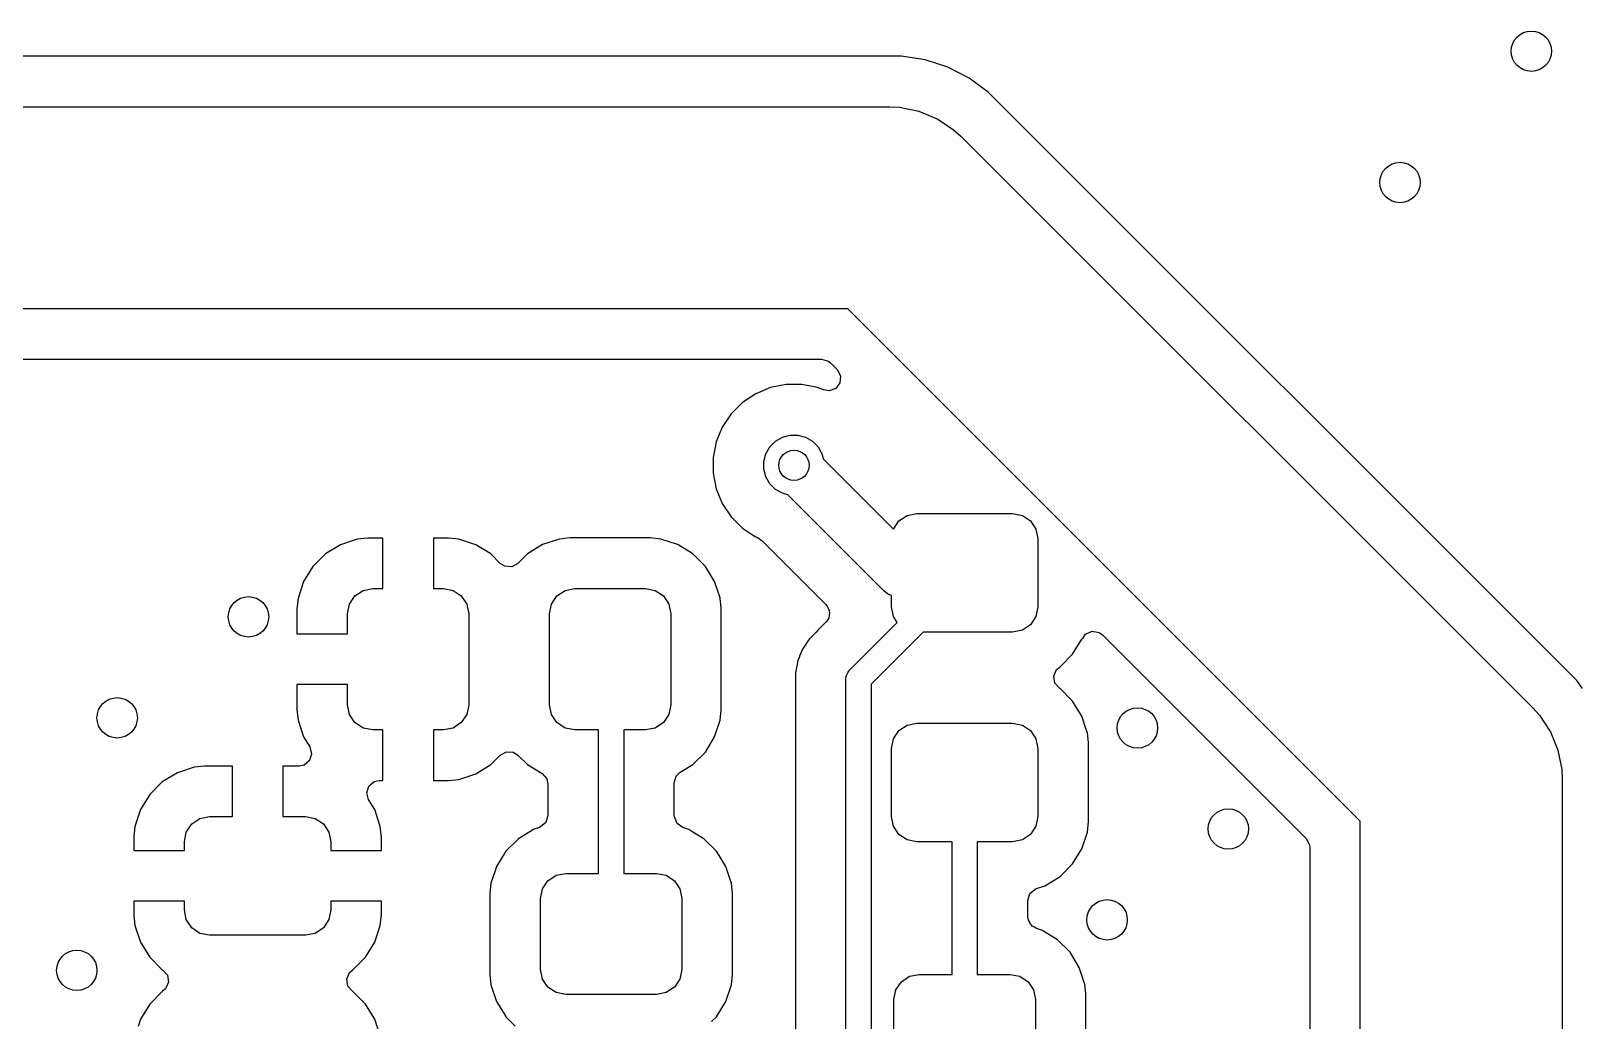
# Model space of a CAD drawing. Extents: x 2.03 to 8.88, y -5.74 to -2.97.
# Drawn here: x 7.829 to 8.433, y -4.697 to -4.311 of the extents above; entities that cross this region are included whole.
import ezdxf

# ---------------------------------------------------------------- set-up
doc = ezdxf.new("R2010")
doc.units = 0
doc.header["$MEASUREMENT"] = 0
doc.layers.add('BLACK', color=7, linetype='CONTINUOUS')

msp = doc.modelspace()

# ---------------------------------------------------------------- linework, layer by layer
at = {"layer": 'BLACK', "linetype": 'CONTINUOUS'}
for p, q in [((8.1679, -4.32085), (6.65838, -4.32085)), ((8.17708, -4.3223), (8.1679, -4.32085)), ((8.1679, -4.32085), (8.1679, -4.32085)), ((8.18592, -4.32517), (8.17708, -4.3223)), ((8.19397, -4.32927), (8.18592, -4.32517)), ((8.19421, -4.3294), (8.19397, -4.32927)), ((8.20173, -4.33486), (8.19421, -4.3294)), ((8.43112, -4.56425), (8.20173, -4.33486)), ((6.6482, -4.34055), (8.16325, -4.34055)), ((8.16325, -4.34055), (8.1671, -4.34074)), ((8.1671, -4.34074), (8.17467, -4.34225)), ((8.17467, -4.34225), (8.18181, -4.3452)), ((8.18181, -4.3452), (8.18324, -4.34616)), ((8.18324, -4.34616), (8.18822, -4.34949)), ((8.18822, -4.34949), (8.19108, -4.35208)), ((8.19108, -4.35208), (8.4139, -4.5749)), ((8.14694, -4.41929), (6.63189, -4.41929)), ((8.34669, -4.61905), (8.14694, -4.41929)), ((6.62724, -4.439), (8.13675, -4.439)), ((8.13675, -4.439), (8.13939, -4.43977)), ((8.13939, -4.43977), (8.14021, -4.44043)), ((8.14021, -4.44043), (8.14277, -4.44299)), ((8.14277, -4.44299), (8.14409, -4.4454)), ((8.14409, -4.4454), (8.14389, -4.44815)), ((8.11679, -4.45001), (8.11106, -4.45239)), ((8.12288, -4.4488), (8.11679, -4.45001)), ((8.11679, -4.45001), (8.11679, -4.45001)), ((8.12909, -4.4488), (8.12288, -4.4488)), ((8.12288, -4.4488), (8.12288, -4.4488)), ((8.13518, -4.45001), (8.12909, -4.4488)), ((8.12909, -4.4488), (8.12909, -4.4488)), ((8.13745, -4.45095), (8.13518, -4.45001)), ((8.13518, -4.45001), (8.13518, -4.45001)), ((8.13967, -4.45131), (8.13745, -4.45095)), ((8.14224, -4.45035), (8.13967, -4.45131)), ((8.14389, -4.44815), (8.14224, -4.45035)), ((8.10589, -4.45584), (8.1015, -4.46022)), ((8.11106, -4.45239), (8.10589, -4.45584)), ((8.10589, -4.45584), (8.10589, -4.45584)), ((8.11106, -4.45239), (8.11106, -4.45239)), ((8.1015, -4.46022), (8.09806, -4.46539)), ((8.1015, -4.46022), (8.1015, -4.46022)), ((8.09806, -4.46539), (8.09568, -4.47112)), ((8.09806, -4.46539), (8.09806, -4.46539)), ((8.11879, -4.47094), (8.12146, -4.4694)), ((8.12146, -4.4694), (8.12444, -4.46861)), ((8.12444, -4.46861), (8.12753, -4.46861)), ((8.12753, -4.46861), (8.1305, -4.4694)), ((8.1305, -4.4694), (8.13317, -4.47094)), ((8.09568, -4.47112), (8.09447, -4.47721)), ((8.09568, -4.47112), (8.09568, -4.47112)), ((8.11427, -4.47877), (8.11507, -4.4758)), ((8.11507, -4.4758), (8.11661, -4.47312)), ((8.11661, -4.47312), (8.11879, -4.47094)), ((8.13317, -4.47094), (8.13535, -4.47312)), ((8.13535, -4.47312), (8.1369, -4.4758)), ((8.1369, -4.4758), (8.13745, -4.47786)), ((8.09447, -4.47721), (8.09447, -4.48342)), ((8.11427, -4.48186), (8.11427, -4.47877)), ((8.11507, -4.48483), (8.11427, -4.48186)), ((8.13745, -4.47786), (8.16475, -4.50516)), ((8.09447, -4.48342), (8.09568, -4.48951)), ((8.11661, -4.48751), (8.11507, -4.48483)), ((8.11879, -4.48969), (8.11661, -4.48751)), ((8.09568, -4.48951), (8.09568, -4.48951)), ((8.09568, -4.48951), (8.09806, -4.49524)), ((8.12146, -4.49123), (8.11879, -4.48969)), ((8.12353, -4.49178), (8.12146, -4.49123)), ((8.16095, -4.5292), (8.12353, -4.49178)), ((8.09806, -4.49524), (8.09806, -4.49524)), ((8.09806, -4.49524), (8.1015, -4.50041)), ((8.1015, -4.50041), (8.1015, -4.50041)), ((8.1015, -4.50041), (8.10589, -4.50479)), ((8.16686, -4.502), (8.17005, -4.49986)), ((8.17005, -4.49986), (8.17382, -4.49911)), ((8.17382, -4.49911), (8.21122, -4.49911)), ((8.21122, -4.49911), (8.21499, -4.49986)), ((8.21499, -4.49986), (8.21818, -4.502)), ((8.10589, -4.50479), (8.10985, -4.50744)), ((8.16475, -4.50516), (8.16686, -4.502)), ((8.21818, -4.502), (8.22031, -4.50519)), ((8.22031, -4.50519), (8.22106, -4.50896)), ((7.94925, -4.51125), (7.94337, -4.51487)), ((7.9558, -4.50907), (7.94925, -4.51125)), ((7.94925, -4.51125), (7.94925, -4.51125)), ((7.95984, -4.50866), (7.9558, -4.50907)), ((7.96575, -4.50866), (7.95984, -4.50866)), ((7.95984, -4.50866), (7.95984, -4.50866)), ((7.96575, -4.52835), (7.96575, -4.50866)), ((7.99134, -4.50866), (7.98543, -4.50866)), ((7.98543, -4.50866), (7.98543, -4.52835)), ((7.99538, -4.50907), (7.99134, -4.50866)), ((8.00193, -4.51125), (7.99538, -4.50907)), ((7.99538, -4.50907), (7.99538, -4.50907)), ((8.00781, -4.51487), (8.00193, -4.51125)), ((8.00193, -4.51125), (8.00193, -4.51125)), ((8.02798, -4.51123), (8.0221, -4.51485)), ((8.03454, -4.50906), (8.02798, -4.51123)), ((8.02798, -4.51123), (8.02798, -4.51123)), ((8.03858, -4.50864), (8.03454, -4.50906)), ((8.03454, -4.50906), (8.03454, -4.50906)), ((8.07008, -4.50864), (8.03858, -4.50864)), ((8.03858, -4.50864), (8.03858, -4.50864)), ((8.07413, -4.50906), (8.07008, -4.50864)), ((8.08023, -4.51108), (8.07413, -4.50906)), ((8.07413, -4.50906), (8.07413, -4.50906)), ((8.08068, -4.51123), (8.08023, -4.51108)), ((8.08252, -4.51236), (8.08068, -4.51123)), ((8.08068, -4.51123), (8.08068, -4.51123)), ((8.08656, -4.51485), (8.08252, -4.51236)), ((8.10985, -4.50744), (8.11106, -4.50824)), ((8.11106, -4.50824), (8.11199, -4.50863)), ((8.11199, -4.50863), (8.11357, -4.50969)), ((8.11357, -4.50969), (8.13846, -4.53458)), ((8.22106, -4.50896), (8.22106, -4.53553)), ((7.94337, -4.51487), (7.93849, -4.51975)), ((8.01149, -4.51856), (8.00781, -4.51487)), ((8.01324, -4.51968), (8.01149, -4.51856)), ((8.0184, -4.51856), (8.01598, -4.51987)), ((8.0221, -4.51485), (8.0184, -4.51856)), ((8.09145, -4.51974), (8.08656, -4.51485)), ((7.93849, -4.51975), (7.93487, -4.52562)), ((8.01598, -4.51987), (8.01324, -4.51968)), ((8.09507, -4.52562), (8.09145, -4.51974)), ((7.93487, -4.52563), (7.9327, -4.53218)), ((7.93487, -4.52562), (7.93487, -4.52563)), ((7.95485, -4.53123), (7.95804, -4.5291)), ((7.95804, -4.5291), (7.96181, -4.52835)), ((7.96181, -4.52835), (7.96575, -4.52835)), ((7.98543, -4.52835), (7.98937, -4.52835)), ((7.98937, -4.52835), (7.99314, -4.5291)), ((7.99314, -4.5291), (7.99633, -4.53123)), ((8.03359, -4.53123), (8.03678, -4.5291)), ((8.03678, -4.5291), (8.04055, -4.52835)), ((8.04055, -4.52835), (8.06811, -4.52835)), ((8.06811, -4.52835), (8.07188, -4.5291)), ((8.07188, -4.5291), (8.07507, -4.53123)), ((8.09716, -4.53191), (8.09507, -4.52562)), ((8.16244, -4.53043), (8.16095, -4.5292)), ((8.16245, -4.53043), (8.16244, -4.53043)), ((8.16398, -4.53106), (8.16245, -4.53043)), ((7.9327, -4.53218), (7.93228, -4.53622)), ((7.93228, -4.53622), (7.93228, -4.54606)), ((7.9327, -4.53218), (7.9327, -4.53218)), ((7.95197, -4.53819), (7.95272, -4.53442)), ((7.95272, -4.53442), (7.95485, -4.53123)), ((7.99633, -4.53123), (7.99846, -4.53442)), ((7.99846, -4.53442), (7.99921, -4.53819)), ((8.03071, -4.53819), (8.03146, -4.53442)), ((8.03146, -4.53442), (8.03359, -4.53123)), ((8.07507, -4.53123), (8.0772, -4.53442)), ((8.0772, -4.53442), (8.07795, -4.53819)), ((8.09724, -4.53217), (8.09716, -4.53191)), ((8.09761, -4.53574), (8.09724, -4.53217)), ((8.09724, -4.53217), (8.09724, -4.53217)), ((8.09766, -4.53622), (8.09761, -4.53574)), ((8.09766, -4.57559), (8.09766, -4.53622)), ((8.13846, -4.53458), (8.13863, -4.53489)), ((8.13863, -4.53489), (8.13891, -4.5351)), ((8.13891, -4.5351), (8.13928, -4.53608)), ((8.13928, -4.53608), (8.13978, -4.53699)), ((8.16398, -4.53553), (8.16398, -4.53106)), ((8.16473, -4.5393), (8.16398, -4.53553)), ((8.22106, -4.53553), (8.22031, -4.5393)), ((7.95197, -4.54606), (7.95197, -4.53819)), ((7.99921, -4.53819), (7.99921, -4.57362)), ((8.03071, -4.57362), (8.03071, -4.53819)), ((8.07795, -4.53819), (8.07795, -4.57362)), ((8.13846, -4.54148), (8.13544, -4.54449)), ((8.13929, -4.54037), (8.13846, -4.54148)), ((8.13935, -4.54009), (8.13929, -4.54037)), ((8.13958, -4.53973), (8.13935, -4.54009)), ((8.13965, -4.5387), (8.13958, -4.53973)), ((8.13988, -4.53768), (8.13965, -4.5387)), ((8.13978, -4.53699), (8.13975, -4.53734)), ((8.13975, -4.53734), (8.13988, -4.53768)), ((8.14766, -4.56014), (8.16624, -4.54156)), ((8.16624, -4.54156), (8.16473, -4.5393)), ((8.21818, -4.54249), (8.21499, -4.54462)), ((8.22031, -4.5393), (8.21818, -4.54249)), ((7.93228, -4.54606), (7.95197, -4.54606)), ((8.13129, -4.549), (8.13117, -4.54919)), ((8.13201, -4.54792), (8.13129, -4.549)), ((8.13129, -4.549), (8.13129, -4.549)), ((8.13444, -4.54549), (8.13201, -4.54792)), ((8.13544, -4.54449), (8.13444, -4.54549)), ((8.13544, -4.54449), (8.13544, -4.54449)), ((8.13544, -4.54449), (8.13544, -4.54449)), ((8.13544, -4.54449), (8.13544, -4.54449)), ((8.17635, -4.54537), (8.15606, -4.56566)), ((8.21122, -4.54537), (8.17635, -4.54537)), ((8.21499, -4.54462), (8.21122, -4.54537)), ((8.23456, -4.55398), (8.23818, -4.5481)), ((8.23818, -4.5481), (8.2383, -4.54785)), ((8.23818, -4.5481), (8.23818, -4.5481)), ((8.2383, -4.54785), (8.23841, -4.5479)), ((8.23841, -4.5479), (8.23967, -4.54607)), ((8.23967, -4.54607), (8.24221, -4.54501)), ((8.24221, -4.54501), (8.24492, -4.54549)), ((8.24492, -4.54549), (8.24619, -4.54641)), ((8.24619, -4.54641), (8.32556, -4.62578)), ((8.12809, -4.55492), (8.12746, -4.55644)), ((8.12819, -4.55469), (8.12809, -4.55492)), ((8.12809, -4.55492), (8.12809, -4.55492)), ((8.12932, -4.55196), (8.12819, -4.55469)), ((8.13117, -4.54919), (8.12932, -4.55196)), ((8.22967, -4.55887), (8.23456, -4.55398)), ((8.12678, -4.55989), (8.12652, -4.56116)), ((8.12719, -4.5578), (8.12678, -4.55989)), ((8.12746, -4.55644), (8.12719, -4.5578)), ((8.12719, -4.5578), (8.12719, -4.5578)), ((8.12746, -4.55644), (8.12746, -4.55644)), ((8.14681, -4.56147), (8.14705, -4.56089)), ((8.14705, -4.56089), (8.14766, -4.56014)), ((8.14705, -4.56089), (8.14705, -4.56089)), ((8.22728, -4.56249), (8.22837, -4.55996)), ((8.22837, -4.55996), (8.22956, -4.55894)), ((8.22956, -4.55894), (8.22967, -4.55887)), ((7.95197, -4.56575), (7.93228, -4.56575)), ((7.93228, -4.56575), (7.93228, -4.57559)), ((7.95197, -4.57362), (7.95197, -4.56575)), ((8.12652, -4.56116), (8.12652, -4.56117)), ((8.12652, -4.56117), (8.12652, -4.5612)), ((8.12652, -4.5612), (8.12652, -4.73841)), ((8.14622, -4.56362), (8.14632, -4.56266)), ((8.14622, -4.74859), (8.14622, -4.56362)), ((8.14632, -4.56266), (8.14637, -4.56253)), ((8.14637, -4.56253), (8.14681, -4.56147)), ((8.15606, -4.56566), (8.15606, -4.75063)), ((8.22772, -4.5652), (8.22728, -4.56249)), ((8.22946, -4.56713), (8.22772, -4.5652)), ((8.22945, -4.56714), (8.22946, -4.56713)), ((8.2295, -4.56718), (8.22945, -4.56714)), ((8.43335, -4.56731), (8.43112, -4.56425)), ((8.22956, -4.56725), (8.2295, -4.56718)), ((8.22967, -4.56731), (8.22956, -4.56725)), ((8.23456, -4.5722), (8.22967, -4.56731)), ((8.23818, -4.57808), (8.23456, -4.5722)), ((7.93228, -4.57559), (7.9327, -4.57963)), ((7.95272, -4.57739), (7.95197, -4.57362)), ((7.95485, -4.58058), (7.95272, -4.57739)), ((7.99846, -4.57739), (7.99633, -4.58058)), ((7.99921, -4.57362), (7.99846, -4.57739)), ((8.03146, -4.57739), (8.03071, -4.57362)), ((8.03359, -4.58058), (8.03146, -4.57739)), ((8.0772, -4.57739), (8.07507, -4.58058)), ((8.07795, -4.57362), (8.0772, -4.57739)), ((8.09724, -4.57964), (8.09766, -4.57559)), ((8.24005, -4.5837), (8.23818, -4.57808)), ((8.4139, -4.5749), (8.4165, -4.57776)), ((8.4165, -4.57776), (8.42047, -4.5837)), ((7.9327, -4.57963), (7.93487, -4.58619)), ((7.95804, -4.58272), (7.95485, -4.58058)), ((7.96181, -4.58346), (7.95804, -4.58272)), ((7.96575, -4.58346), (7.96181, -4.58346)), ((7.96575, -4.60315), (7.96575, -4.58346)), ((7.98937, -4.58346), (7.98543, -4.58346)), ((7.98543, -4.58346), (7.98543, -4.60315)), ((7.99314, -4.58272), (7.98937, -4.58346)), ((7.99633, -4.58058), (7.99314, -4.58272)), ((8.03678, -4.58272), (8.03359, -4.58058)), ((8.04055, -4.58346), (8.03678, -4.58272)), ((8.0498, -4.58346), (8.04055, -4.58346)), ((8.0498, -4.63937), (8.0498, -4.58346)), ((8.06811, -4.58346), (8.05965, -4.58346)), ((8.05965, -4.58346), (8.05965, -4.63937)), ((8.07188, -4.58272), (8.06811, -4.58346)), ((8.07507, -4.58058), (8.07188, -4.58272)), ((8.09507, -4.58619), (8.09724, -4.57964)), ((8.16473, -4.58688), (8.16686, -4.58369)), ((8.16686, -4.58369), (8.17005, -4.58156)), ((8.17005, -4.58156), (8.17382, -4.58081)), ((8.17382, -4.58081), (8.21122, -4.58081)), ((8.21122, -4.58081), (8.21499, -4.58156)), ((8.21499, -4.58156), (8.21818, -4.58369)), ((8.21818, -4.58369), (8.22031, -4.58688)), ((8.24035, -4.58463), (8.24005, -4.5837)), ((8.24074, -4.58839), (8.24035, -4.58463)), ((8.24035, -4.58463), (8.24035, -4.58463)), ((8.42047, -4.5837), (8.42078, -4.58418)), ((8.42078, -4.58418), (8.42374, -4.59131)), ((7.93487, -4.58619), (7.93487, -4.58619)), ((7.93487, -4.58619), (7.93728, -4.59009)), ((7.93728, -4.59009), (7.938, -4.59275)), ((8.09145, -4.59207), (8.09507, -4.58619)), ((8.16398, -4.59065), (8.16473, -4.58688)), ((8.16398, -4.61722), (8.16398, -4.59065)), ((8.22031, -4.58688), (8.22106, -4.59065)), ((8.22106, -4.59065), (8.22106, -4.61722)), ((8.24077, -4.58868), (8.24074, -4.58839)), ((8.24077, -4.61919), (8.24077, -4.58868)), ((8.42374, -4.59131), (8.42524, -4.59888)), ((7.93507, -4.59713), (7.93312, -4.59754)), ((7.93718, -4.59537), (7.93507, -4.59713)), ((7.938, -4.59275), (7.93718, -4.59537)), ((8.00193, -4.60057), (8.00781, -4.59694)), ((8.00781, -4.59694), (8.01149, -4.59326)), ((8.01149, -4.59326), (8.01391, -4.59194)), ((8.01391, -4.59194), (8.01665, -4.59213)), ((8.01665, -4.59213), (8.0184, -4.59326)), ((8.0184, -4.59326), (8.0221, -4.59696)), ((8.0221, -4.59696), (8.02778, -4.60046)), ((8.08167, -4.59997), (8.08656, -4.59696)), ((8.08656, -4.59696), (8.09145, -4.59207)), ((7.88566, -4.60012), (7.87979, -4.60375)), ((7.89222, -4.59795), (7.88566, -4.60012)), ((7.88566, -4.60012), (7.88566, -4.60012)), ((7.89626, -4.59754), (7.89222, -4.59795)), ((7.89626, -4.59754), (7.89626, -4.59754)), ((7.90709, -4.59754), (7.89626, -4.59754)), ((7.90709, -4.61722), (7.90709, -4.59754)), ((7.93312, -4.59754), (7.92677, -4.59754)), ((7.92677, -4.59754), (7.92677, -4.61722)), ((7.96237, -4.60355), (7.96432, -4.60315)), ((7.96432, -4.60315), (7.96575, -4.60315)), ((7.96575, -4.60315), (7.96575, -4.60315)), ((7.98543, -4.60315), (7.99134, -4.60315)), ((7.99134, -4.60315), (7.99538, -4.60274)), ((7.99134, -4.60315), (7.99134, -4.60315)), ((7.99538, -4.60274), (8.00193, -4.60057)), ((8.00193, -4.60057), (8.00193, -4.60057)), ((8.02778, -4.60046), (8.02962, -4.60251)), ((8.02962, -4.60251), (8.0301, -4.60462)), ((8.07935, -4.60413), (8.08013, -4.60149)), ((8.08013, -4.60149), (8.08167, -4.59997)), ((8.42524, -4.59888), (8.42543, -4.60274)), ((8.42543, -4.60274), (8.42543, -4.82054)), ((7.87491, -4.60863), (7.87129, -4.6145)), ((7.87979, -4.60375), (7.87491, -4.60863)), ((7.95944, -4.60794), (7.96026, -4.60532)), ((7.96016, -4.61059), (7.95944, -4.60794)), ((7.96026, -4.60532), (7.96237, -4.60355)), ((8.0301, -4.60462), (8.0301, -4.61685)), ((8.07935, -4.61685), (8.07935, -4.60413)), ((7.87129, -4.6145), (7.86911, -4.62106)), ((7.87129, -4.6145), (7.87129, -4.6145)), ((7.96257, -4.6145), (7.96016, -4.61059)), ((7.96474, -4.62106), (7.96257, -4.6145)), ((7.96257, -4.6145), (7.96257, -4.6145)), ((7.86911, -4.62106), (7.8687, -4.6251)), ((7.86911, -4.62106), (7.86911, -4.62106)), ((7.88914, -4.6233), (7.89127, -4.62011)), ((7.89127, -4.62011), (7.89446, -4.61797)), ((7.89446, -4.61797), (7.89823, -4.61722)), ((7.89823, -4.61722), (7.90709, -4.61722)), ((7.92677, -4.61722), (7.93563, -4.61722)), ((7.93563, -4.61722), (7.9394, -4.61797)), ((7.9394, -4.61797), (7.94259, -4.62011)), ((7.94259, -4.62011), (7.94472, -4.6233)), ((7.96516, -4.6251), (7.96474, -4.62106)), ((8.02675, -4.62148), (8.02468, -4.62217)), ((8.02724, -4.62129), (8.02675, -4.62148)), ((8.02932, -4.61949), (8.02724, -4.62129)), ((8.0301, -4.61685), (8.02932, -4.61949)), ((8.07938, -4.61738), (8.07935, -4.61685)), ((8.08044, -4.61992), (8.07938, -4.61738)), ((8.0827, -4.62148), (8.08044, -4.61992)), ((8.08501, -4.62225), (8.0827, -4.62148)), ((8.16473, -4.62099), (8.16398, -4.61722)), ((8.16686, -4.62418), (8.16473, -4.62099)), ((8.22031, -4.62099), (8.21818, -4.62418)), ((8.22106, -4.61722), (8.22031, -4.62099)), ((8.24035, -4.62324), (8.24077, -4.61919)), ((8.34669, -4.83685), (8.34669, -4.61905)), ((7.8687, -4.6251), (7.8687, -4.63051)), ((7.88839, -4.62707), (7.88914, -4.6233)), ((7.88839, -4.63051), (7.88839, -4.62707)), ((7.94472, -4.6233), (7.94547, -4.62707)), ((7.94547, -4.62707), (7.94547, -4.63051)), ((7.96516, -4.63051), (7.96516, -4.6251)), ((7.96516, -4.6251), (7.96516, -4.6251)), ((8.01856, -4.62588), (8.01367, -4.63076)), ((8.02444, -4.62225), (8.01856, -4.62588)), ((8.02468, -4.62217), (8.02444, -4.62225)), ((8.02444, -4.62225), (8.02444, -4.62225)), ((8.08662, -4.62324), (8.08501, -4.62225)), ((8.08501, -4.62225), (8.08501, -4.62225)), ((8.08501, -4.62225), (8.08501, -4.62225)), ((8.09089, -4.62588), (8.08662, -4.62324)), ((8.09578, -4.63076), (8.09089, -4.62588)), ((8.17005, -4.62632), (8.16686, -4.62418)), ((8.17382, -4.62707), (8.17005, -4.62632)), ((8.1876, -4.62707), (8.17382, -4.62707)), ((8.1876, -4.67874), (8.1876, -4.62707)), ((8.21122, -4.62707), (8.19744, -4.62707)), ((8.19744, -4.62707), (8.19744, -4.67874)), ((8.21499, -4.62632), (8.21122, -4.62707)), ((8.21818, -4.62418), (8.21499, -4.62632)), ((8.23818, -4.6298), (8.24035, -4.62324)), ((8.32556, -4.62578), (8.32688, -4.62819)), ((7.8687, -4.63051), (7.88839, -4.63051)), ((7.94547, -4.63051), (7.96516, -4.63051)), ((8.01367, -4.63076), (8.01005, -4.63664)), ((8.0994, -4.63664), (8.09578, -4.63076)), ((8.23456, -4.63568), (8.23818, -4.6298)), ((8.32688, -4.62819), (8.32699, -4.62923)), ((8.32699, -4.62923), (8.32699, -4.8415)), ((8.00935, -4.63874), (8.00787, -4.6432)), ((8.01005, -4.63664), (8.00935, -4.63874)), ((8.01005, -4.63664), (8.01005, -4.63664)), ((8.03324, -4.64012), (8.03701, -4.63937)), ((8.03701, -4.63937), (8.0498, -4.63937)), ((8.05965, -4.63937), (8.07244, -4.63937)), ((8.07244, -4.63937), (8.07621, -4.64012)), ((8.10109, -4.64173), (8.0994, -4.63664)), ((8.22967, -4.64056), (8.23456, -4.63568)), ((8.00787, -4.6432), (8.00746, -4.64724)), ((8.00787, -4.6432), (8.00787, -4.6432)), ((8.00787, -4.6432), (8.00787, -4.6432)), ((8.02717, -4.64921), (8.02791, -4.64545)), ((8.02791, -4.64545), (8.03005, -4.64225)), ((8.03005, -4.64225), (8.03324, -4.64012)), ((8.07621, -4.64012), (8.0794, -4.64225)), ((8.0794, -4.64225), (8.08153, -4.64545)), ((8.08153, -4.64545), (8.08228, -4.64921)), ((8.10157, -4.6432), (8.10109, -4.64173)), ((8.10198, -4.64715), (8.10157, -4.6432)), ((8.10157, -4.6432), (8.10157, -4.6432)), ((8.21792, -4.64727), (8.22, -4.64547)), ((8.22, -4.64547), (8.22049, -4.64528)), ((8.22049, -4.64528), (8.22379, -4.64419)), ((8.22379, -4.64419), (8.22967, -4.64056)), ((7.88839, -4.6502), (7.8687, -4.6502)), ((7.8687, -4.6502), (7.8687, -4.65561)), ((7.88839, -4.65364), (7.88839, -4.6502)), ((7.96516, -4.6502), (7.94547, -4.6502)), ((7.94547, -4.6502), (7.94547, -4.65364)), ((7.96516, -4.65561), (7.96516, -4.6502)), ((8.00746, -4.64724), (8.00746, -4.67874)), ((8.02717, -4.67677), (8.02717, -4.64921)), ((8.08228, -4.64921), (8.08228, -4.67677)), ((8.10199, -4.64724), (8.10198, -4.64715)), ((8.10199, -4.67874), (8.10199, -4.64724)), ((8.21715, -4.64991), (8.21792, -4.64727)), ((8.21715, -4.65622), (8.21715, -4.64991)), ((7.8687, -4.65561), (7.86911, -4.65965)), ((7.88914, -4.65741), (7.88839, -4.65364)), ((7.89127, -4.6606), (7.88914, -4.65741)), ((7.94472, -4.65741), (7.94259, -4.6606)), ((7.94547, -4.65364), (7.94472, -4.65741)), ((7.96474, -4.65965), (7.96516, -4.65561)), ((7.96516, -4.65561), (7.96516, -4.65561)), ((8.21717, -4.65675), (8.21715, -4.65622)), ((8.21725, -4.65692), (8.21717, -4.65675)), ((8.21734, -4.6576), (8.21725, -4.65692)), ((8.21786, -4.6584), (8.21734, -4.6576)), ((7.86911, -4.65965), (7.87129, -4.66621)), ((7.89446, -4.66274), (7.89127, -4.6606)), ((7.89823, -4.66348), (7.89446, -4.66274)), ((7.93563, -4.66348), (7.89823, -4.66348)), ((7.9394, -4.66274), (7.93563, -4.66348)), ((7.94259, -4.6606), (7.9394, -4.66274)), ((7.96257, -4.66621), (7.96474, -4.65965)), ((7.96474, -4.65965), (7.96474, -4.65965)), ((8.21823, -4.65929), (8.21786, -4.6584)), ((8.21859, -4.65954), (8.21823, -4.65929)), ((8.21883, -4.65991), (8.21859, -4.65954)), ((8.2197, -4.66031), (8.21883, -4.65991)), ((8.22049, -4.66085), (8.2197, -4.66031)), ((8.22281, -4.66162), (8.22049, -4.66085)), ((8.22399, -4.66235), (8.22281, -4.66162)), ((8.22281, -4.66162), (8.22281, -4.66162)), ((8.22281, -4.66162), (8.22281, -4.66162)), ((8.22869, -4.66525), (8.22399, -4.66235)), ((7.87129, -4.66621), (7.87129, -4.66621)), ((7.87129, -4.66621), (7.87491, -4.67208)), ((7.95895, -4.67208), (7.96257, -4.66621)), ((7.96257, -4.66621), (7.96257, -4.66621)), ((8.23357, -4.67013), (8.22869, -4.66525)), ((7.87491, -4.67208), (7.87979, -4.67696)), ((7.95407, -4.67696), (7.95895, -4.67208)), ((8.2372, -4.67601), (8.23357, -4.67013)), ((7.87979, -4.67696), (7.87979, -4.67696)), ((7.87979, -4.67696), (7.87991, -4.67703)), ((7.87991, -4.67703), (7.87997, -4.67711)), ((7.87997, -4.67711), (7.88001, -4.67714)), ((7.88001, -4.67714), (7.88001, -4.67714)), ((7.88001, -4.67714), (7.88175, -4.67908)), ((7.88219, -4.68179), (7.88109, -4.68432)), ((7.88175, -4.67908), (7.88219, -4.68179)), ((7.95167, -4.68058), (7.95277, -4.67806)), ((7.95211, -4.6833), (7.95167, -4.68058)), ((7.95277, -4.67806), (7.95395, -4.67703)), ((7.95395, -4.67703), (7.95407, -4.67696)), ((8.00746, -4.67874), (8.00746, -4.67874)), ((8.00746, -4.67874), (8.00787, -4.68279)), ((8.02791, -4.68054), (8.02717, -4.67677)), ((8.03005, -4.68373), (8.02791, -4.68054)), ((8.08153, -4.68054), (8.0794, -4.68373)), ((8.08228, -4.67677), (8.08153, -4.68054)), ((8.10157, -4.68279), (8.10199, -4.67874)), ((8.16571, -4.68482), (8.16784, -4.68162)), ((8.16784, -4.68162), (8.17104, -4.67949)), ((8.17104, -4.67949), (8.1748, -4.67874)), ((8.1748, -4.67874), (8.1876, -4.67874)), ((8.19744, -4.67874), (8.21024, -4.67874)), ((8.21024, -4.67874), (8.214, -4.67949)), ((8.214, -4.67949), (8.2172, -4.68162)), ((8.2172, -4.68162), (8.21933, -4.68482)), ((8.23927, -4.68228), (8.2372, -4.67601)), ((7.87978, -4.68542), (7.87489, -4.69031)), ((7.87991, -4.68534), (7.87978, -4.68542)), ((7.87978, -4.68542), (7.87978, -4.68542)), ((7.88109, -4.68432), (7.87991, -4.68534)), ((7.95386, -4.68524), (7.95211, -4.6833)), ((7.95386, -4.68525), (7.95386, -4.68524)), ((7.95388, -4.68527), (7.95386, -4.68525)), ((7.95395, -4.68534), (7.95388, -4.68527)), ((7.95408, -4.68542), (7.95395, -4.68534)), ((7.95897, -4.69031), (7.95408, -4.68542)), ((8.00787, -4.68279), (8.00787, -4.68279)), ((8.00787, -4.68279), (8.01005, -4.68934)), ((8.03324, -4.68586), (8.03005, -4.68373)), ((8.03701, -4.68661), (8.03324, -4.68586)), ((8.07244, -4.68661), (8.03701, -4.68661)), ((8.07621, -4.68586), (8.07244, -4.68661)), ((8.0794, -4.68373), (8.07621, -4.68586)), ((8.0994, -4.68934), (8.10157, -4.68279)), ((8.16496, -4.68858), (8.16571, -4.68482)), ((8.21933, -4.68482), (8.22008, -4.68858)), ((8.23937, -4.68257), (8.23927, -4.68228)), ((8.23974, -4.68621), (8.23937, -4.68257)), ((8.23937, -4.68257), (8.23937, -4.68257)), ((8.23978, -4.68661), (8.23974, -4.68621)), ((8.23978, -4.71811), (8.23978, -4.68661)), ((7.87489, -4.69031), (7.87127, -4.69619)), ((7.96259, -4.69619), (7.95897, -4.69031)), ((8.01005, -4.68934), (8.01005, -4.68934)), ((8.01005, -4.68934), (8.01093, -4.69078)), ((8.01093, -4.69078), (8.01362, -4.69513)), ((8.09578, -4.69522), (8.0994, -4.68934)), ((8.16496, -4.71614), (8.16496, -4.68858)), ((8.22008, -4.68858), (8.22008, -4.71614)), ((7.87127, -4.69619), (7.87032, -4.69906)), ((7.87127, -4.69619), (7.87127, -4.69619)), ((7.96463, -4.70233), (7.96259, -4.69619)), ((8.01362, -4.69513), (8.01367, -4.69522)), ((8.01367, -4.69522), (8.01736, -4.69891)), ((8.09389, -4.69711), (8.09578, -4.69522))]:
    msp.add_line(p, q, dxfattribs=at)
at = {"layer": 'BLACK'}
for centre, radius in [((8.41339, -4.3189), 0.00787), ((8.3622, -4.37008), 0.00787), ((8.12598, -4.48031), 0.00591), ((7.91339, -4.53937), 0.00787), ((7.8622, -4.57874), 0.00787), ((8.25984, -4.58268), 0.00787), ((8.29528, -4.62205), 0.00787), ((8.24803, -4.65748), 0.00787), ((7.84646, -4.67717), 0.00787)]:
    msp.add_circle(centre, radius, dxfattribs=at)
at = {"layer": 'WHITE'}
for centre, radius in [((8.41339, -4.3189), 0.00787), ((8.3622, -4.37008), 0.00787), ((8.12598, -4.48031), 0.00591), ((7.91339, -4.53937), 0.00787), ((7.8622, -4.57874), 0.00787), ((8.25984, -4.58268), 0.00787), ((8.29528, -4.62205), 0.00787), ((8.24803, -4.65748), 0.00787), ((7.84646, -4.67717), 0.00787)]:
    msp.add_circle(centre, radius, dxfattribs=at)

doc.saveas('drawing.dxf')
